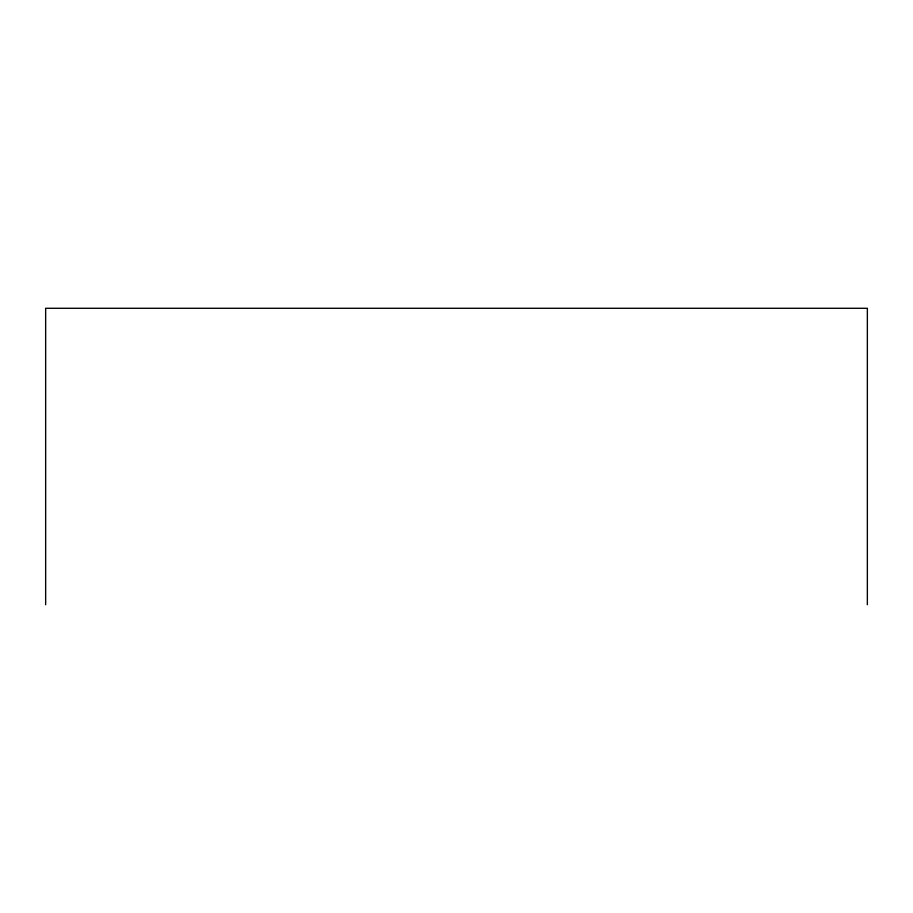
<?xml version="1.0" encoding="UTF-8"?>
<svg xmlns="http://www.w3.org/2000/svg" width="913" height="913" viewBox="0 0 913 913"><rect width="100%" height="100%" fill="white"/><g stroke="black" fill="none" stroke-linecap="round" stroke-linejoin="round"><path stroke-width="1.37" d="M867.35 604.714L867.35 308.286L45.65 308.286L45.65 604.714"/></g></svg>
